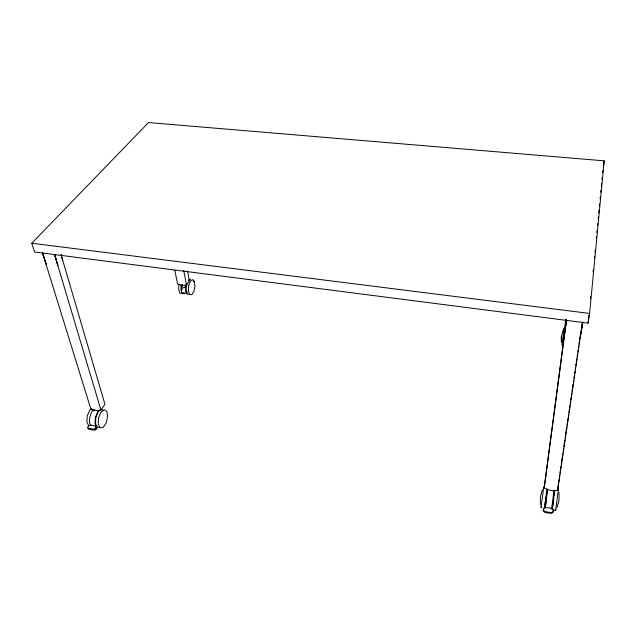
<?xml version="1.0" encoding="UTF-8"?>
<svg xmlns="http://www.w3.org/2000/svg" width="636" height="636" viewBox="0 0 636 636"><rect width="100%" height="100%" fill="white"/><g stroke="black" fill="none" stroke-linecap="round" stroke-linejoin="round"><path stroke-width="0.95" d="M558.527 483.01L557.565 490.292A13.69 9.953 13.2 0 1 544.249 487.955L565.714 326.451M553.105 509.913L555.705 510.382L555.737 509.094M582.059 324.98L557.7 490.205M185.481 285.779L185.736 284.92L185.633 290.453L186.38 293.395L182.301 292.576M178.97 284.189L178.629 289.475L179.853 293.132L184.321 293.752M181.268 284.491L180.918 289.785L182.135 293.442M181.983 284.729L181.753 290.143L181.896 284.721M582.218 322.166L581.908 327.794L582.679 323.303M177.547 283.751L177.531 283.791A9.922 5.621 -10.3 0 0 186.435 285.039L189.401 280.818L187.541 271.055M588.109 323.152L589.596 313.437L604.2 160.844L148.514 122.557L31.8 243.23L34.559 251.991L588.109 323.152L588.872 315.273M590.486 298.53L590.677 296.559M593.054 271.938L593.245 269.974M594.382 258.152L594.573 256.189M594.954 252.246L595.137 250.274M596.282 238.46L596.473 236.489M596.854 232.553L597.037 230.582M597.514 225.661L597.705 223.689M598.182 218.768L598.373 216.797M598.754 212.853L599.033 209.904M599.414 205.961L599.605 203.997M600.082 199.068L600.273 197.104M600.742 192.175L600.933 190.204M601.314 186.269L601.6 183.311M601.982 179.376L602.173 177.404M602.642 172.483L602.833 170.512M553.352 491.986L553.614 490.261M554.147 495.134L554.361 493.027M553.686 492.908L551.698 508.681L551.102 509.015M554.759 490.435L552.771 505.421L552.096 505.294M565.635 325.68L566.127 321.172M566.31 320.043L544.154 487.86M564.895 332.358L566.263 319.932M565.778 325.521L566.366 320.25M552.294 508.474L552.62 505.692M541.172 506.463L541.021 507.727L543.764 486.707M547.055 493.878L547.302 491.779M547.66 489.187L545.219 507.957L546.578 497.853M546.38 493.759L546.626 491.66M546.992 489.068L545.02 504.022L545.696 504.149M544.591 507.083L544.933 504.308M563.782 335.108L564.434 329.997M545.903 497.71L544.472 508.347M563.703 335.045L565.786 319.216M553.725 499.101L552.358 508.975M563.949 329.591L564.14 328.184L561.946 344.895M547.246 491.723L547.509 489.815M554.258 492.868L554.656 490.062M603.214 167.594L604.2 160.844M558.662 481.961L559.092 479.027M559.386 477.072L559.672 475.116M559.958 473.168L560.395 470.235M560.682 468.279L560.968 466.323M561.262 464.367L562.844 453.619M563.138 451.663L563.568 448.73M563.862 446.782L564.871 439.937M565.158 437.981L565.444 436.034M565.738 434.078L566.748 427.233M567.034 425.277L568.043 418.44M568.33 416.485L568.624 414.529M568.91 412.573L569.92 405.736M570.206 403.781L570.5 401.825M570.786 399.869L571.223 396.944M571.51 394.988L571.796 393.032M572.09 391.076L573.1 384.239M573.386 382.284L573.672 380.328M573.966 378.372L574.395 375.439M574.682 373.491L574.976 371.535M575.262 369.58L575.548 367.624M575.842 365.668L576.272 362.743M576.558 360.787L576.852 358.831M577.138 356.875L577.575 353.942M577.862 351.986L578.148 350.038M578.434 348.083L578.728 346.127M579.014 344.171L579.452 341.238M579.738 339.282L580.604 333.423M555.705 510.382L558.392 489.267L558.082 490.666M581.622 326.681L581.916 324.932M580.763 334.449L582.894 322.062M580.676 334.56L582.822 322.166M61.867 257.365L104.948 404.25L100.83 410.133A12.02 7.616 -17.5 0 1 90.638 408.344L42.803 253.78M557.104 507.48L559.028 500.174L559.012 492.526M561.365 336.571L561.429 342.399L561.365 336.571L562.971 330.585M542.357 489.593L540.393 496.859L540.409 504.467M187.119 283.41C185.855 286.764 185.434 290.883 187.27 294.134L189.433 294.444M61.302 255.338L61.175 254.519L62.63 260.116M186.38 293.395L187.35 291.964M96.036 427.265L95.249 428.433L93.699 429.157L87.999 428.123M97.348 427.702L95.782 429.817L94.16 430.087M95.646 427.861L96.569 426.708M93.214 410.928L94.462 409.91M100.377 409.663L97.729 411.723L95.328 417.486L95.026 423.671L96.235 426.708M93.611 409.735L92.284 410.761C90.328 415.07 87.657 421.223 90.94 425.508M91.64 408.765L89.636 410.3L87.219 416.016L86.909 422.177L88.841 425.834M553.161 511.567L551.802 512.473L550.315 512.513L545.76 511.686L544.344 511.121L543.263 509.77M188.924 280.277L190.442 279.315M188.479 280.222L190.005 279.26M99.025 427.114L97.435 427.392L95.535 423.735L95.861 417.558L98.246 411.818L101.545 409.234L102.873 410.109M31.8 243.23L589.596 313.437M193.344 281.573L194.552 282.575M194.02 281.033L194.401 281.748M42.493 252.866L46.166 263.94M42.453 252.961L46.134 264.043M100.949 410.085L54.553 254.511M54.942 255.338L57.844 265.482L54.672 254.432M174.797 270.221L177.531 283.791M183.701 270.427L186.539 285M98.524 418.027L98.206 424.212L100.083 427.869L103.255 427.312L106.22 422.868L107.627 416.628L106.84 411.436L104.193 409.703L100.909 412.287L98.524 418.027M188.733 285.485L188.383 290.787L189.568 294.444L191.714 294.746L193.805 291.606L194.894 286.502L194.473 281.772L192.724 279.609L190.458 281.064L188.733 285.485M553.328 510.096L553.026 512.489L551.666 513.403L545.624 512.608L544.217 512.044L543.136 510.692L543.446 508.307L544.806 507.409L550.824 508.188L552.231 508.752L553.328 510.096M96.306 428.139L95.519 429.308L92.697 430.079L88.277 429.006L87.681 427.058L88.476 425.889L91.29 425.134L95.702 426.2L96.306 428.139M184.686 287.138L183.78 287.814L184.686 287.138"/></g></svg>
